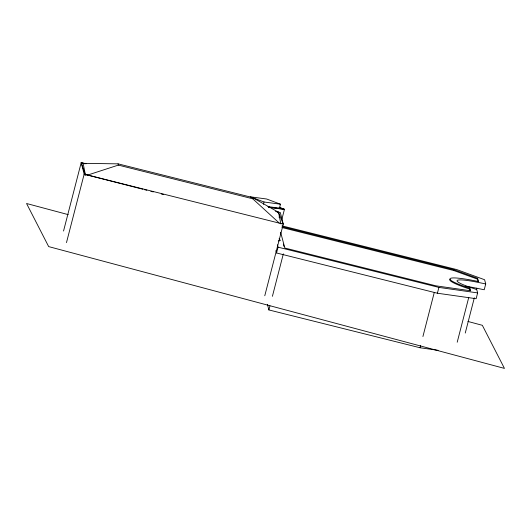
<?xml version="1.0" encoding="UTF-8"?>
<svg xmlns="http://www.w3.org/2000/svg" width="531" height="531" viewBox="0 0 531 531"><rect width="100%" height="100%" fill="white"/><g stroke="black" fill="none" stroke-linecap="round" stroke-linejoin="round"><path stroke-width="0.8" d="M63.541 231.038L81.21 162.599L86.009 163.8M66.481 242.621L84.157 174.181L81.21 162.599L84.708 163.74M263.422 204.362L264.033 201.992L280.474 204.209L279.452 208.159L267.949 206.605M279.094 217.318L279.704 214.936M281.795 219.608L284.457 209.28L279.213 207.302M264.777 295.747L283.269 224.128L280.322 212.546L275.503 211.338M467.897 286.607A35.836 3.976 14.4 0 1 473.28 287.536L484.226 289.747L485.726 283.932L474.774 281.722A35.836 3.976 14.4 0 0 468.309 286.687L476.745 289.581L477.635 292.9L476.134 298.714L437.398 293.225L276.545 252.975L278.038 247.161L277.401 244.771M438.102 350.314L420.034 347.752L268.898 309.938L269.934 305.929M272.41 296.318L283.348 253.845M366.264 248.621L366.47 247.824M420.034 347.752L420.652 345.349M422.922 336.535L434.272 292.462M437.398 293.225L438.898 287.41L477.635 292.9M478.139 281.715L477.442 279.133L453.813 270.525L454.018 269.728L282.134 226.724M470.101 290.908L469.809 288.247A43.144 4.792 14.4 0 1 450.242 278.496A43.144 4.792 14.4 0 1 478.517 281.563L477.648 278.33L454.018 269.728M457.211 342.223L468.773 297.347M477.442 279.133L477.648 278.33M465.256 333.056L474.336 297.798M476.4 289.78L476.811 288.18M87.164 175.23L118.34 165.108L252.723 198.78L279.226 223.047M278.271 240.915L280.335 240.576L279.127 238.492M85.451 174.984L83.102 163.342L118.088 163.853L252.471 197.525L278.536 212.307L283.269 224.128L84.157 174.181L85.119 175.217M268.58 207.136L284.457 209.28M268.547 207.282L284.417 209.42L279.18 207.448M83.102 163.342L84.688 163.727M277.242 211.982L278.536 212.307L280.872 223.896M282.054 225.867L456.687 269.562L484.597 279.724L485.726 283.932M281.928 227.52L453.813 270.525M278.038 247.161L438.898 287.41M276.93 211.902L278.536 212.307M84.157 174.181L142.819 189.235M144.425 189.647L146.835 190.264M150.857 191.299L153.267 191.917M161.305 193.974L163.714 194.598M68.2 214.63L26.55 203.499L48.673 246.603L504.45 368.401L482.334 325.304L467.911 321.447M280.474 204.209L266.695 199.019L250.254 196.809L264.033 201.992M81.21 162.599L85.345 174.965M469.809 288.247L470.473 290.736L435.978 285.844L284.848 248.03L280.614 232.239M283.368 244.094L284.005 246.464M275.901 250.586L276.545 252.975M267.418 304.409L268.898 309.938M252.471 197.525L252.723 198.78M118.088 163.853L118.34 165.108M465.495 286.262A35.836 3.976 14.4 0 1 467.074 286.488M469.603 289.043A43.144 4.792 14.4 0 1 450.036 279.299"/></g></svg>
